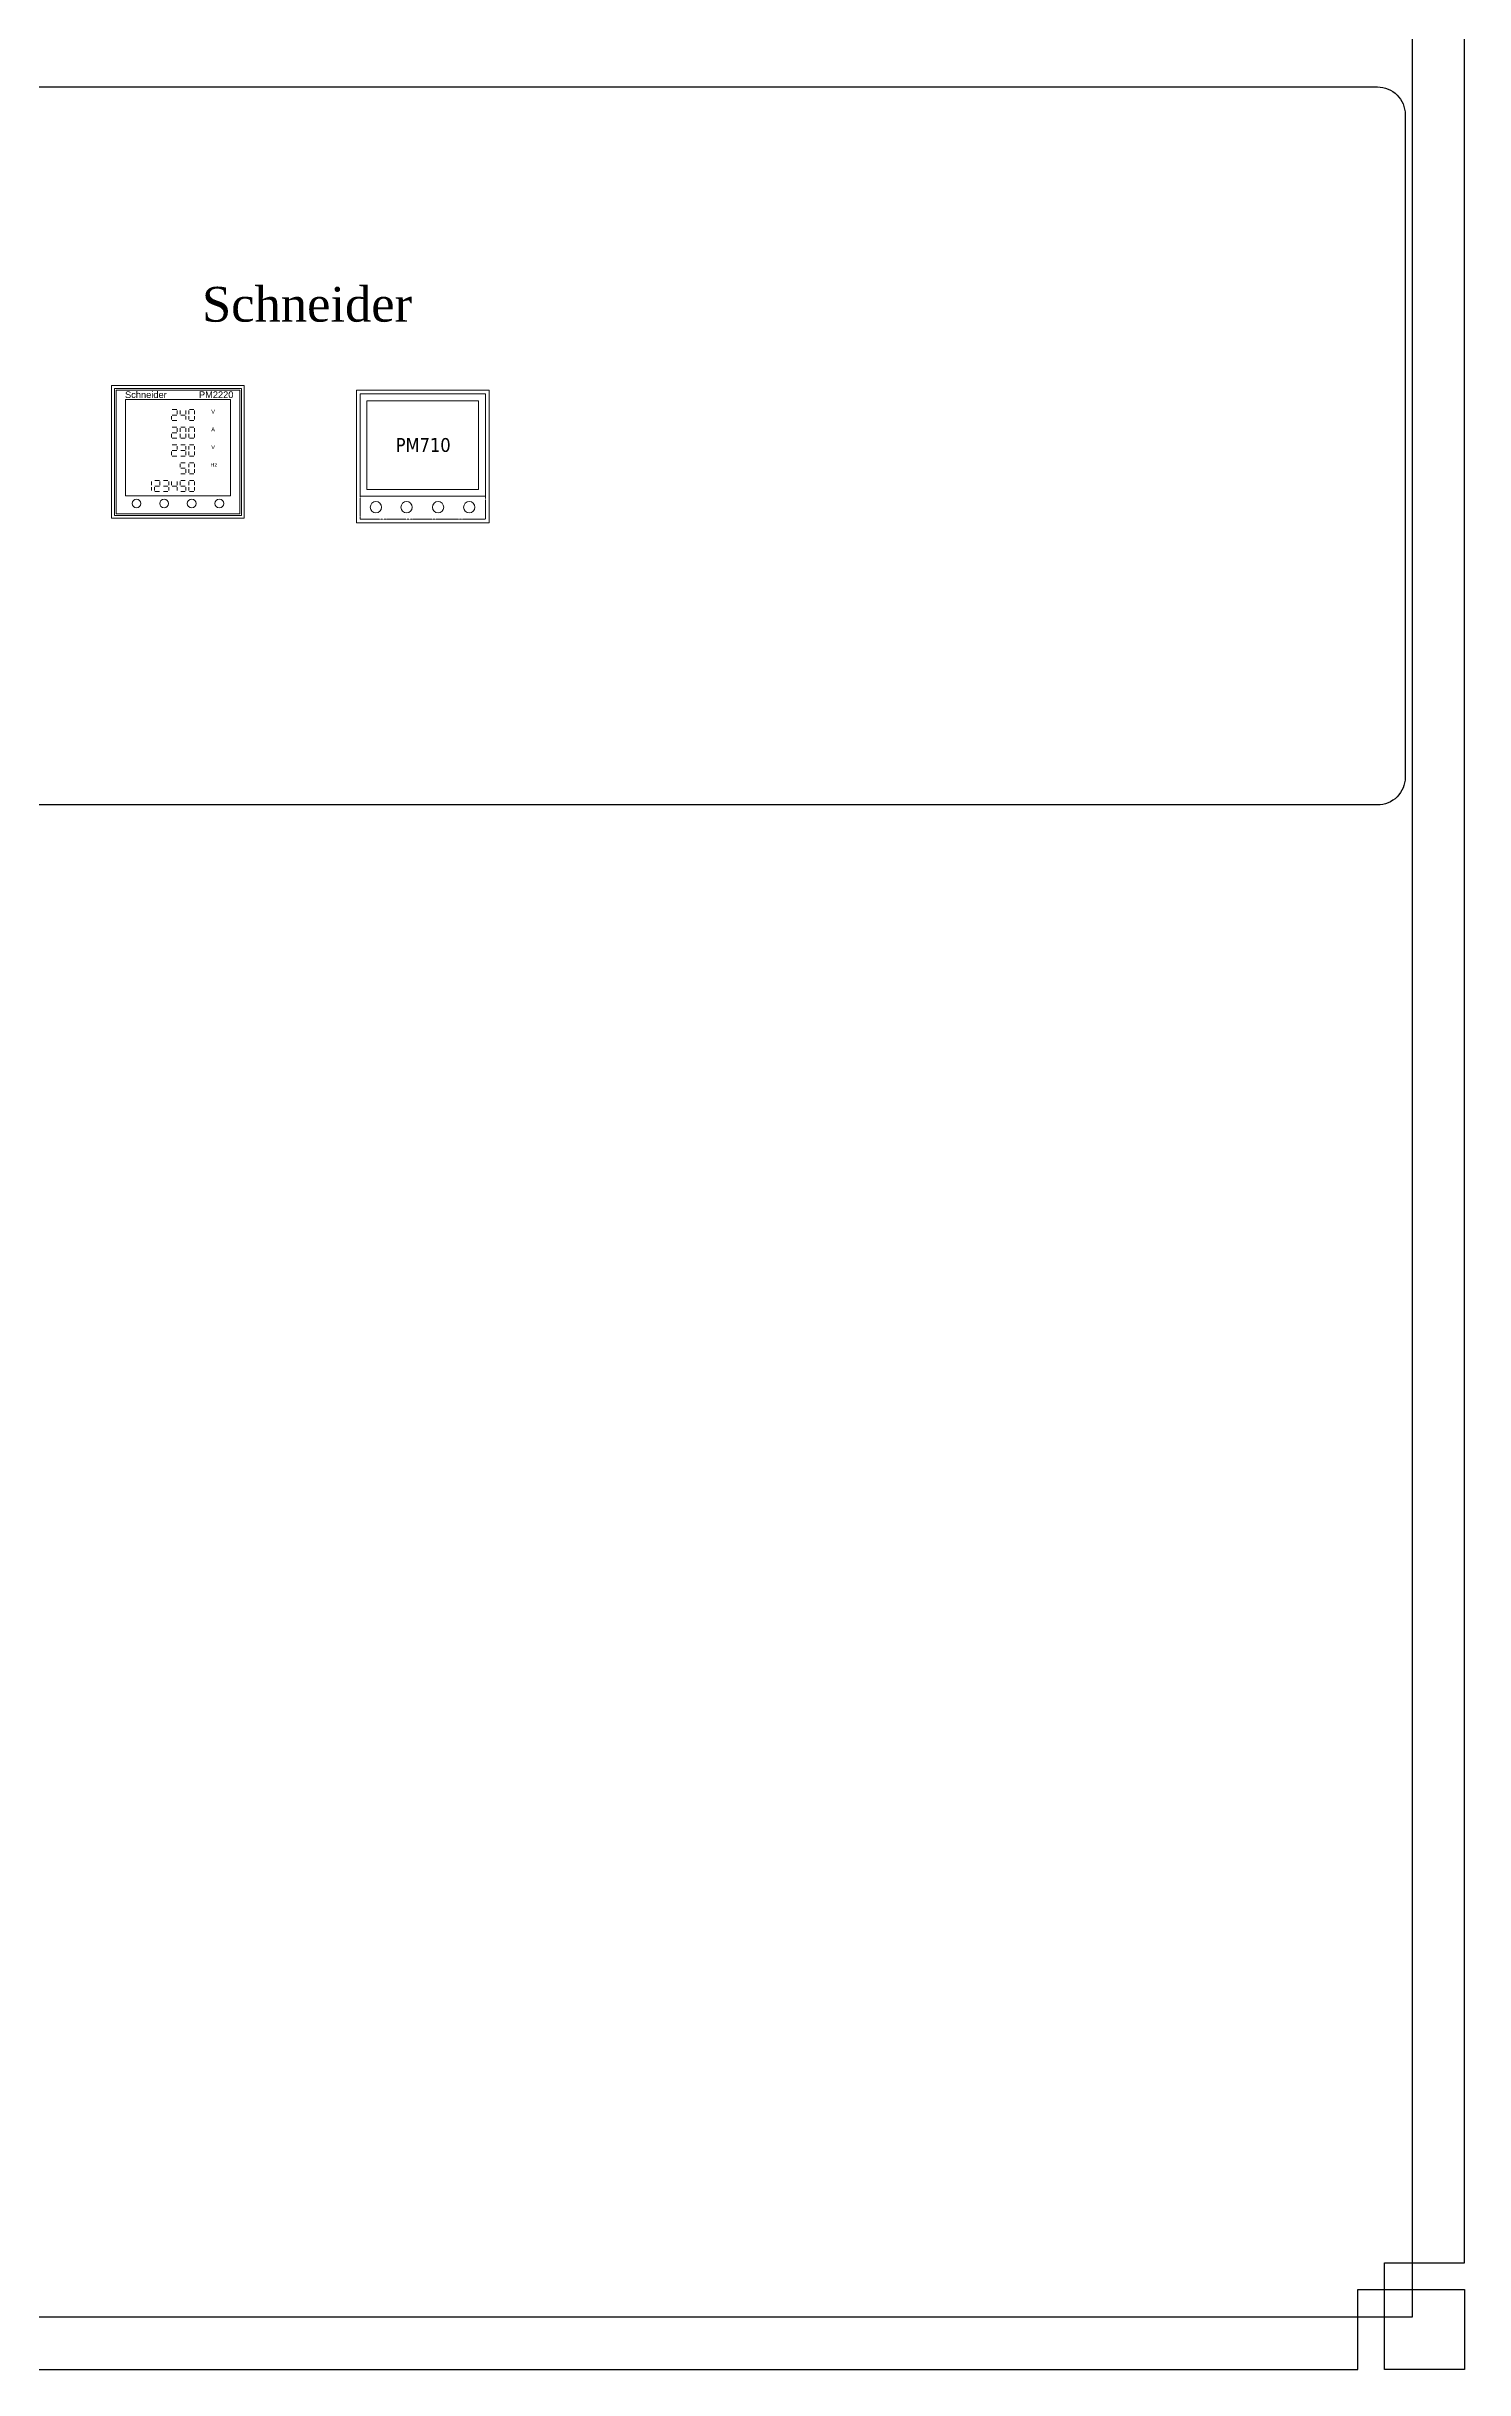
# Model space of a CAD drawing. Header units: millimetres. Extents: x 13402 to 15489, y 85802 to 88728.
# Drawn here: x 14462 to 15489, y 85802 to 87484 of the extents above; entities that cross this region are included whole.
import ezdxf
from ezdxf.enums import TextEntityAlignment as Align

# ---------------------------------------------------------------- set-up
doc = ezdxf.new("R2010")
doc.units = ezdxf.units.MM
doc.linetypes.add('ACANSTGB', pattern=[0.354331, 0.15748, -0.03937, 0.03937, -0.03937, 0.03937, -0.03937])
doc.linetypes.add('DASHED', pattern=[19.05, 12.7, -6.35])
doc.layers.add('1-EMC-ACESS', color=4, linetype='Continuous')
for name, color, linetype, lineweight in [('BASE', 7, 'Continuous', 15), ('hw_Text', 7, 'Continuous', 13), ('hw_VTP', 7, 'Continuous', 13)]:
    doc.layers.add(name, color=color, linetype=linetype, lineweight=lineweight)
doc.styles.add('arial', font='arial.ttf')
doc.styles.add('Tahoma (Input Text)', font='tahoma.ttf')
doc.styles.add('VnArial', font='')
doc.styles.get('VnArial').set_extended_font_data('.VnArial')

# ---------------------------------------------------------------- blocks, each defined once
blk = doc.blocks.new('PM710')
at = {"layer": 'hw_VTP'}
blk.add_line((2.6, -28.8), (93.4, -28.8), dxfattribs=at)
blk.add_line((2.6, -28.8), (93.4, -28.8), dxfattribs=at)
at = {"layer": 'hw_VTP', "color": 31, "linetype": 'Continuous', "lineweight": 15}
blk.add_lwpolyline([(0, -48), (96, -48), (96, 48), (0, 48)], close=True, dxfattribs=at)
blk.add_lwpolyline([(0, -48), (96, -48), (96, 48), (0, 48)], close=True, dxfattribs=at)
at = {"layer": 'hw_VTP', "color": 181, "linetype": 'DASHED', "lineweight": 13}
blk.add_lwpolyline([(2.6, -45.4), (93.4, -45.4), (93.4, 45.4), (2.6, 45.4)], close=True, dxfattribs=at)
blk.add_lwpolyline([(2.6, -45.4), (93.4, -45.4), (93.4, 45.4), (2.6, 45.4)], close=True, dxfattribs=at)
blk.add_lwpolyline([(2.6, -45.4), (93.4, -45.4), (93.4, 45.4), (2.6, 45.4)], close=True, dxfattribs=at)
blk.add_lwpolyline([(2.6, -45.4), (93.4, -45.4), (93.4, 45.4), (2.6, 45.4)], close=True, dxfattribs=at)
blk.add_lwpolyline([(2.6, -45.4), (93.4, -45.4), (93.4, 45.4), (2.6, 45.4)], close=True, dxfattribs=at)
blk.add_lwpolyline([(2.6, -45.4), (93.4, -45.4), (93.4, 45.4), (2.6, 45.4)], close=True, dxfattribs=at)
at = {"layer": 'hw_VTP', "color": 181, "linetype": 'DASHED', "lineweight": 5}
blk.add_lwpolyline([(2.6, -45.4), (93.4, -45.4), (93.4, 45.4), (2.6, 45.4)], close=True, dxfattribs=at)
blk.add_lwpolyline([(2.6, -45.4), (93.4, -45.4), (93.4, 45.4), (2.6, 45.4)], close=True, dxfattribs=at)
at = {"layer": 'hw_VTP', "color": 181, "linetype": 'ACANSTGB', "lineweight": 5}
blk.add_lwpolyline([(2.6, -45.4), (93.4, -45.4), (93.4, 45.4), (2.6, 45.4)], close=True, dxfattribs=at)
blk.add_lwpolyline([(2.6, -45.4), (93.4, -45.4), (93.4, 45.4), (2.6, 45.4)], close=True, dxfattribs=at)
at = {"layer": 'hw_VTP'}
for points in [[(2.6, 45.4), (93.4, 45.4), (93.4, -28.8), (2.6, -28.8)], [(2.6, 45.4), (93.4, 45.4), (93.4, -28.8), (2.6, -28.8)], [(7.6, 40.4), (88.4, 40.4), (88.4, -23.8), (7.6, -23.8)], [(7.6, 40.4), (88.4, 40.4), (88.4, -23.8), (7.6, -23.8)]]:
    blk.add_lwpolyline(points, close=True, dxfattribs=at)
for centre in [(14.1, -36.7), (14.1, -36.7), (36.3, -36.7), (36.3, -36.7), (59.1, -36.7), (59.1, -36.7), (81.7, -36.7), (81.7, -36.7)]:
    blk.add_circle(centre, 4.12, dxfattribs=at)
at = {"layer": 'hw_VTP', "insert": (28.4, 13.4), "char_height": 10, "width": 77.837, "attachment_point": 1, "style": 'Tahoma (Input Text)'}
blk.add_mtext('PM710', dxfattribs=at)
blk = doc.blocks.new('1232')
at = {"color": 7, "linetype": 'Continuous', "lineweight": 13}
for p, q in [((43.4, 71.4), (43.4, 73.9)), ((43.8, 78.7), (47.1, 78.7)), ((43.8, 74.6), (47.1, 74.6)), ((43.8, 70.6), (47.1, 70.6)), ((47.5, 77.9), (47.5, 75.4)), ((49.7, 77.9), (49.7, 75.4)), ((50.1, 74.6), (53.3, 74.6)), ((53.7, 77.9), (53.7, 75.4)), ((53.7, 71.4), (53.7, 73.9)), ((55.9, 77.9), (55.9, 75.4)), ((55.9, 71.4), (55.9, 73.9)), ((56.3, 78.7), (59.5, 78.7)), ((56.3, 70.6), (59.5, 70.6)), ((59.9, 77.9), (59.9, 75.4)), ((59.9, 71.4), (59.9, 73.9)), ((43.4, 58.5), (43.4, 61.1)), ((43.8, 65.8), (47.1, 65.8)), ((43.8, 61.8), (47.1, 61.8)), ((43.8, 57.8), (47.1, 57.8)), ((43.8, 53), (47.1, 53)), ((47.5, 65.1), (47.5, 62.5)), ((47.5, 52.2), (47.5, 49.7)), ((49.7, 65.1), (49.7, 62.5)), ((49.7, 58.5), (49.7, 61.1)), ((50.1, 65.8), (53.3, 65.8)), ((50.1, 57.8), (53.3, 57.8)), ((50.1, 53), (53.3, 53)), ((53.7, 65.1), (53.7, 62.5)), ((53.7, 58.5), (53.7, 61.1)), ((53.7, 52.2), (53.7, 49.7)), ((55.9, 65.1), (55.9, 62.5)), ((55.9, 58.5), (55.9, 61.1)), ((55.9, 52.2), (55.9, 49.7)), ((56.3, 65.8), (59.5, 65.8)), ((56.3, 57.8), (59.5, 57.8)), ((56.3, 53), (59.5, 53)), ((59.9, 65.1), (59.9, 62.5)), ((59.9, 58.5), (59.9, 61.1)), ((59.9, 52.2), (59.9, 49.7)), ((43.4, 45.6), (43.4, 48.2)), ((43.8, 48.9), (47.1, 48.9)), ((43.8, 44.9), (47.1, 44.9)), ((49.7, 39.4), (49.7, 36.8)), ((50.1, 48.9), (53.3, 48.9)), ((50.1, 44.9), (53.3, 44.9)), ((50.1, 40.1), (53.3, 40.1)), ((50.1, 36.1), (53.3, 36.1)), ((53.7, 45.6), (53.7, 48.2)), ((53.7, 32.8), (53.7, 35.4)), ((55.9, 45.6), (55.9, 48.2)), ((55.9, 39.4), (55.9, 36.8)), ((55.9, 32.8), (55.9, 35.4)), ((56.3, 44.9), (59.5, 44.9)), ((56.3, 40.1), (59.5, 40.1)), ((59.9, 45.6), (59.9, 48.2)), ((59.9, 39.4), (59.9, 36.8)), ((59.9, 32.8), (59.9, 35.4)), ((28.8, 26.5), (28.8, 23.9)), ((28.8, 19.9), (28.8, 22.5)), ((31, 19.9), (31, 22.5)), ((31.4, 27.2), (34.6, 27.2)), ((31.4, 23.2), (34.6, 23.2)), ((31.4, 19.2), (34.6, 19.2)), ((35, 26.5), (35, 23.9)), ((37.6, 27.2), (40.8, 27.2)), ((37.6, 23.2), (40.8, 23.2)), ((37.6, 19.2), (40.8, 19.2)), ((41.3, 26.5), (41.3, 23.9)), ((41.3, 19.9), (41.3, 22.5)), ((43.4, 26.5), (43.4, 23.9)), ((43.8, 23.2), (47.1, 23.2)), ((47.5, 26.5), (47.5, 23.9)), ((47.5, 19.9), (47.5, 22.5)), ((49.7, 26.5), (49.7, 23.9)), ((50.1, 32.1), (53.3, 32.1)), ((50.1, 27.2), (53.3, 27.2)), ((50.1, 23.2), (53.3, 23.2)), ((50.1, 19.2), (53.3, 19.2)), ((53.7, 19.9), (53.7, 22.5)), ((55.9, 26.5), (55.9, 23.9)), ((55.9, 19.9), (55.9, 22.5)), ((56.3, 32.1), (59.5, 32.1)), ((56.3, 27.2), (59.5, 27.2)), ((56.3, 19.2), (59.5, 19.2)), ((59.9, 26.5), (59.9, 23.9)), ((59.9, 19.9), (59.9, 22.5))]:
    blk.add_line(p, q, dxfattribs=at)
at = {"layer": 'BASE', "lineweight": 13}
for points in [[(96, 0), (0, 0), (0, 96), (96, 96)], [(3.2, 3.2), (92.8, 3.2), (92.8, 92.8), (3.2, 92.8)], [(10, 16.1), (86, 16.1), (86, 86), (10, 86)]]:
    blk.add_lwpolyline(points, close=True, dxfattribs=at)
at = {"layer": 'BASE', "color": 3, "lineweight": 13}
blk.add_lwpolyline([(2, 2), (94, 2), (94, 94), (2, 94)], close=True, dxfattribs=at)
at = {"layer": 'BASE', "lineweight": 13}
for centre in [(18, 10.6), (38, 10.6), (58, 10.6), (78, 10.6)]:
    blk.add_circle(centre, 3.2, dxfattribs=at)
at = {"layer": 'hw_Text', "lineweight": 13, "style": 'VnArial'}
for s, height, p in [('Schneider', 4.8, (24.8, 89.4)), ('V', 2.88, (73.5, 77.1)), ('A', 2.88, (73.5, 64.3)), ('V', 2.88, (73.5, 51.4)), ('Hz', 2.88, (74, 38.6))]:
    blk.add_text(s, height=height, rotation=360, dxfattribs=at).set_placement(p, align=Align.MIDDLE_CENTER)
at = {"layer": 'hw_Text', "color": 1, "lineweight": 13, "style": 'VnArial'}
blk.add_text('PM2220', height=4.8, rotation=360, dxfattribs=at).set_placement((75.7, 89.4), align=Align.MIDDLE_CENTER)

msp = doc.modelspace()

# ---------------------------------------------------------------- linework, layer by layer
at = {"color": 6}
msp.add_lwpolyline([(13440.1, 88690.5), (15450.7, 88690.5), (15450.7, 85839.5), (13440.1, 85839.5)], close=True, dxfattribs=at)
at = {"color": 2}
msp.add_lwpolyline([(13460.1, 85878.8), (13460.1, 85801.5), (13402.2, 85801.5), (13402.2, 85859.5), (13479.5, 85859.5), (13479.5, 85801.5), (15411.4, 85801.5), (15411.4, 85859.5), (15488.7, 85859.5), (15488.7, 85801.5), (15430.7, 85801.5), (15430.7, 85878.8), (15488.7, 85878.8), (15488.7, 88651.2)], dxfattribs=at)
at = {"color": 41}
msp.add_lwpolyline([(14088.6, 87454.7), (15425.7, 87454.7, -0.414214), (15445.7, 87434.7), (15445.7, 86954.7, -0.414214), (15425.7, 86934.7), (14088.6, 86934.7, -0.414214), (14068.6, 86954.7), (14068.6, 87434.7, -0.414214)], format="xyb", close=True, dxfattribs=at)

# ---------------------------------------------------------------- block references
msp.add_blockref('1232', (14509, 87142.4))
at = {"layer": 'hw_VTP'}
msp.add_blockref('PM710', (14686.3, 87187), dxfattribs=at)

# ---------------------------------------------------------------- texts
at = {"layer": '1-EMC-ACESS', "color": 1, "linetype": 'ByBlock', "lineweight": -2, "insert": (14650.5, 87309.9), "char_height": 25.2, "width": 385.963, "attachment_point": 2, "style": 'arial'}
msp.add_mtext('{\\fTimes New Roman|b0|i0|c0|p18;\\C3;Schneider}', dxfattribs=at)

doc.saveas('drawing.dxf')
